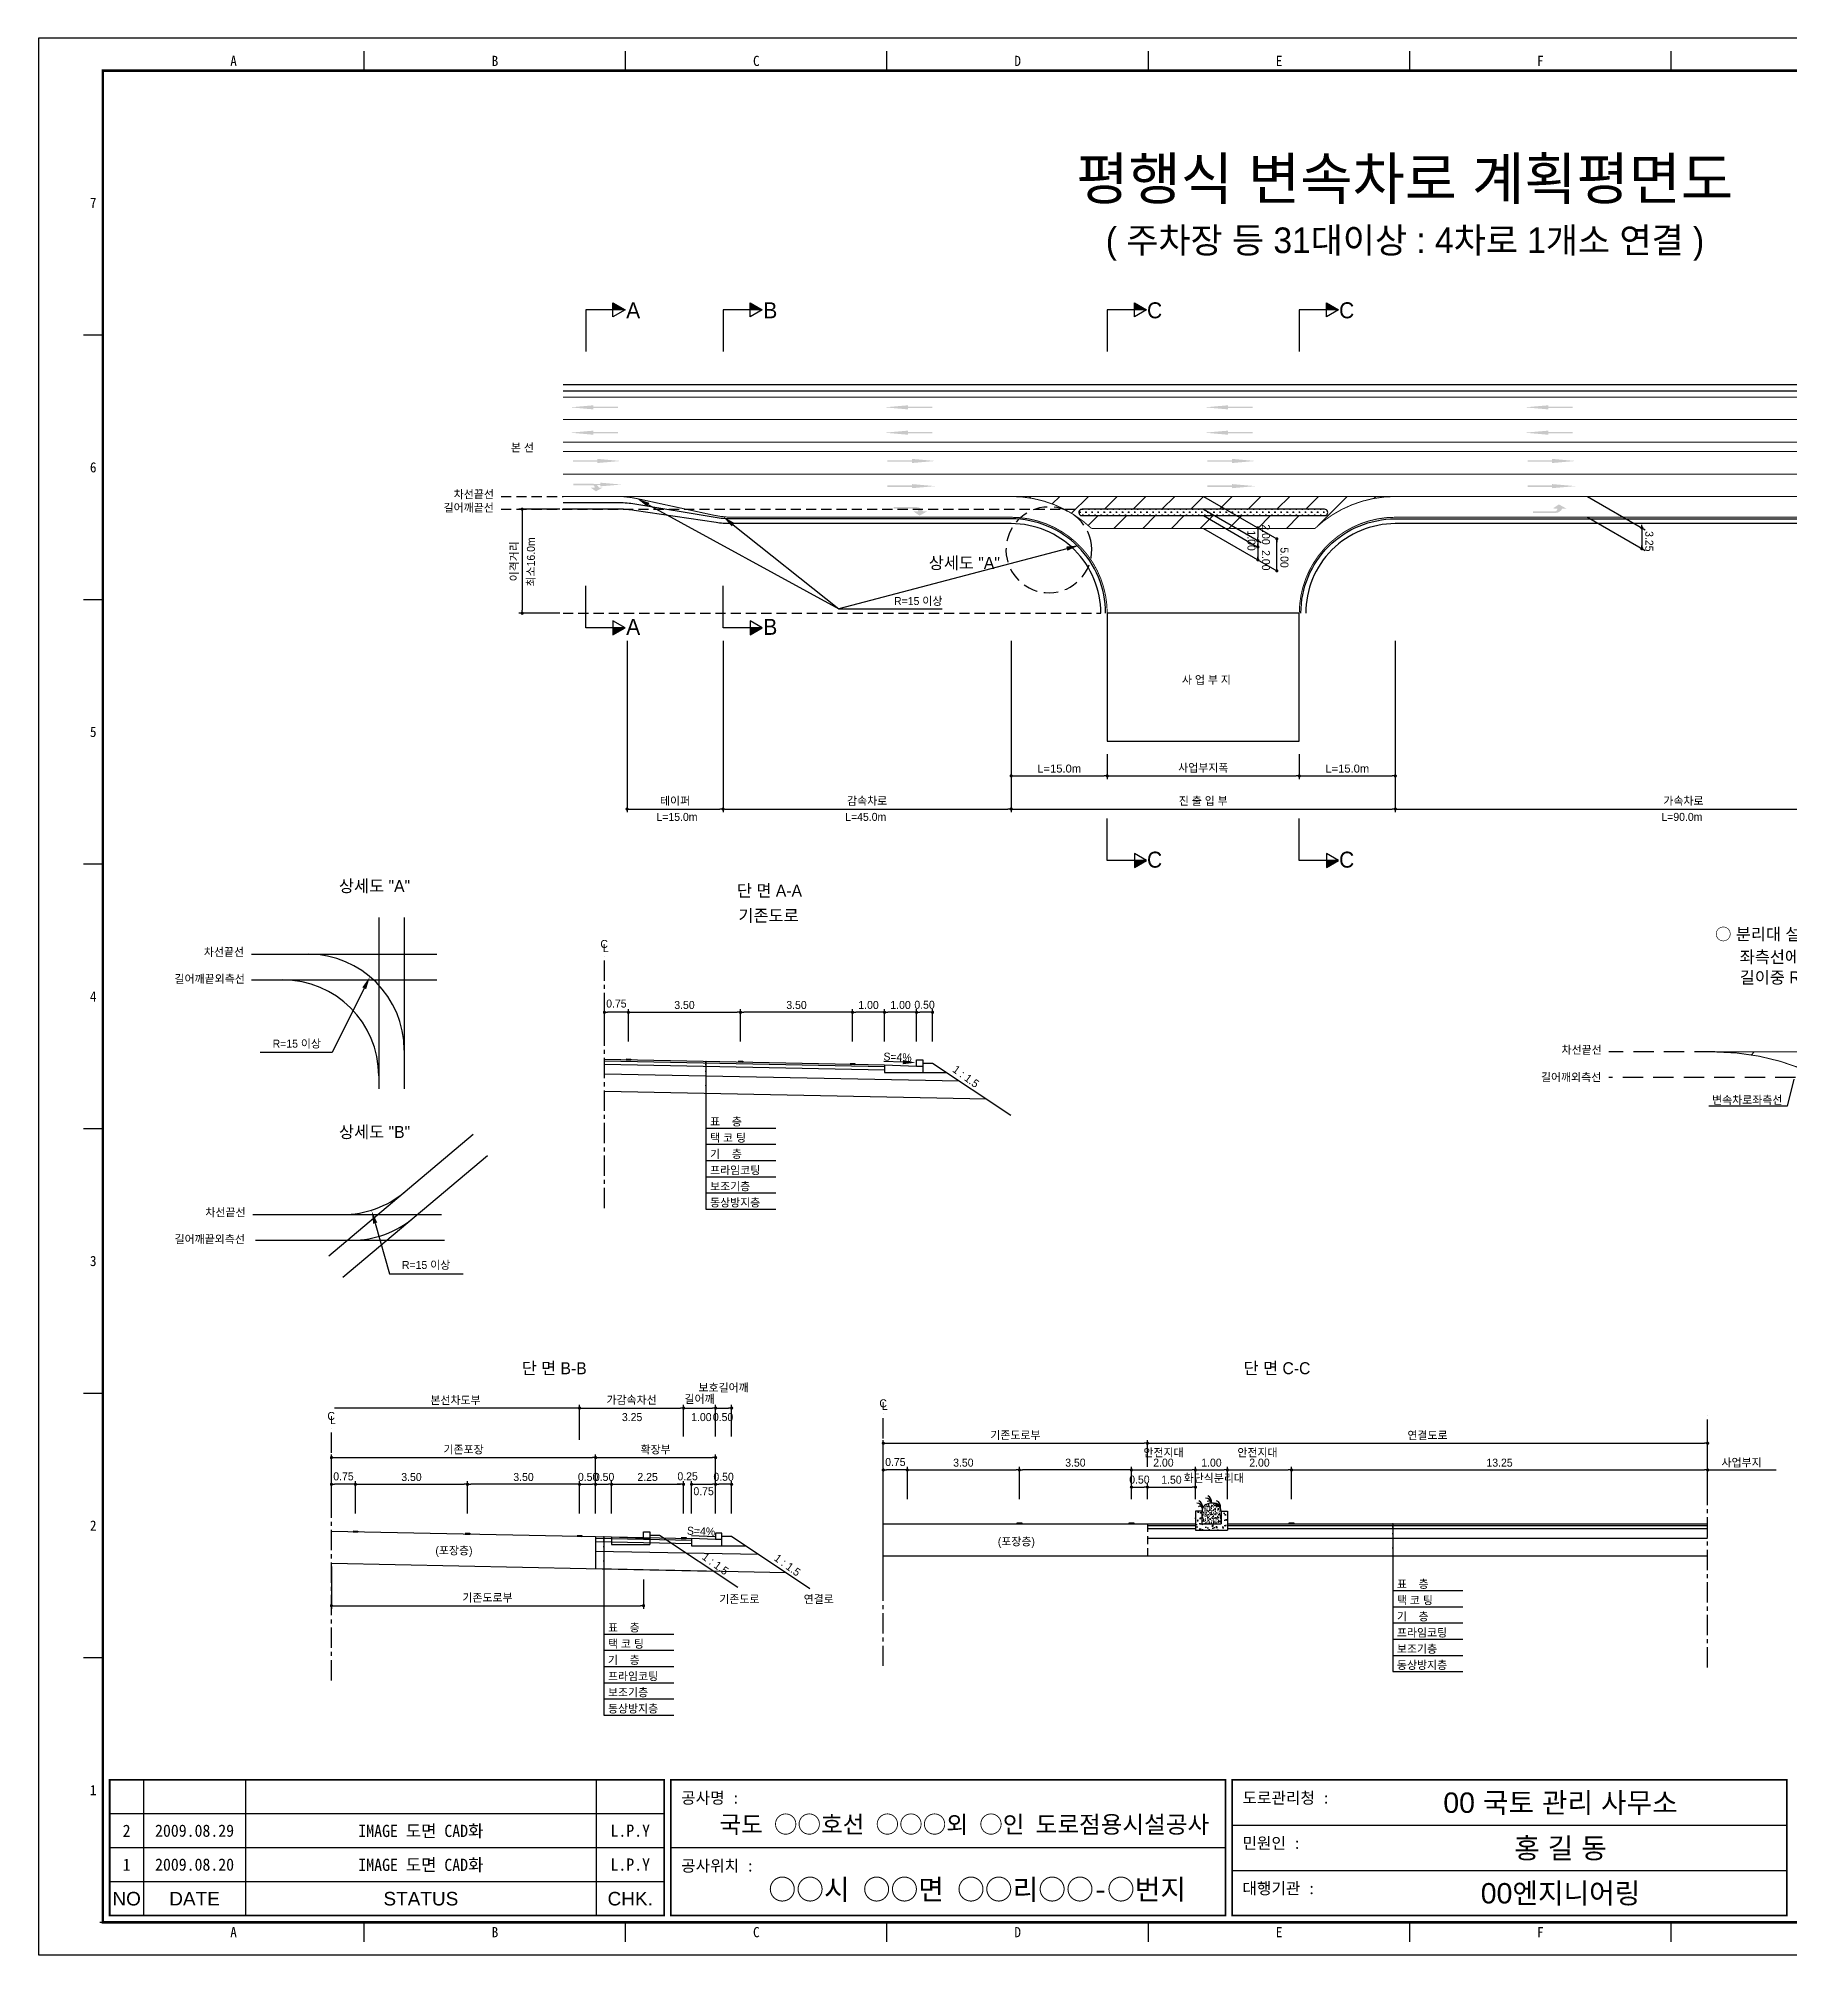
# Model space of a CAD drawing. Header units: millimetres. Extents: x 501 to 924, y 1 to 300.
# Drawn here: x 500.5 to 774.1, y 1 to 300.4 of the extents above; entities that cross this region are included whole.
import ezdxf
from ezdxf.enums import TextEntityAlignment as Align

# ---------------------------------------------------------------- set-up
doc = ezdxf.new("R2010")
doc.units = ezdxf.units.MM
doc.linetypes.add('CENTER', pattern=[50.8, 31.75, -6.35, 6.35, -6.35])
doc.linetypes.add('HIDDEN', pattern=[9.525, 6.35, -3.175])
for name, color, linetype in [('CC-GSTR-0004', 4, 'Continuous'), ('CM-LANE-0030', 30, 'Continuous'), ('CZ-DIMT-0002', 7, 'Continuous'), ('CZ-EXST-0002', 1, 'Continuous'), ('CZ-LIN1-0007', 7, 'Continuous'), ('CZ-LIN2-0003', 3, 'Continuous'), ('CZ-LINE-0001', 7, 'Continuous'), ('CZ-TEXT-BOX0', 7, 'Continuous'), ('TITLE', 7, 'Continuous')]:
    doc.layers.add(name, color=color, linetype=linetype)
doc.styles.add('견고딕', font='arial.ttf')
doc.styles.add('돋움', font='')
doc.styles.add('돋음체', font='')
doc.styles.get('돋움').set_extended_font_data('Dotum')
doc.styles.get('돋음체').set_extended_font_data('DotumChe')

# ---------------------------------------------------------------- blocks, each defined once
blk = doc.blocks.new('_Dot')
at = {"color": 0, "linetype": 'ByBlock', "lineweight": -2}
blk.add_line((-0.5, 0), (-1, 0), dxfattribs=at)
at = {"color": 0, "linetype": 'ByBlock', "const_width": 0.5}
blk.add_lwpolyline([(-0.25, 0, 1), (0.25, 0, 1)], format="xyb", close=True, dxfattribs=at)

msp = doc.modelspace()

# ---------------------------------------------------------------- hatches: boundary and pattern name
at = {"layer": 'CM-LANE-0030'}
h = msp.add_hatch(dxfattribs=at)
h.set_pattern_fill('ANSI31', color=256, style=0)
h.set_pattern_definition([(45, (12.5494, 456.8693), (-2.245064, 2.245064), [])])
h.paths.add_polyline_path([(699.94, 223.82, -0.191871), (712.49, 228.82), (652.49, 228.82, -0.191871), (665.04, 223.82)])
h.paths.add_polyline_path([(663.4, 225.82, 0.002096), (663.27, 225.91, -0.732581), (663.56, 226.82), (701.43, 226.82, -0.732581), (701.71, 225.91, 0.002096), (701.59, 225.82)], flags=16)
h = msp.add_hatch(dxfattribs=at)
h.set_pattern_fill('ANSI31', color=256, scale=2, style=0)
h.set_pattern_definition([(45, (-517.5057, 598.145), (-4.490128, 4.490128), [])])
h.paths.add_polyline_path([(857.28, 132.04, -0.191871), (882.38, 142.04), (762.38, 142.04, -0.191871), (787.48, 132.04)])
h.paths.add_polyline_path([(784.2, 136.04, 0.002096), (783.95, 136.22, -0.732581), (784.52, 138.04), (860.25, 138.04, -0.732581), (860.82, 136.22, 0.002096), (860.57, 136.04)], flags=16)
at = {"layer": 'CZ-EXST-0002'}
h = msp.add_hatch(dxfattribs=at)
h.set_pattern_fill('AR-CONC', color=256, scale=0.01, style=0)
h.set_pattern_definition([(50, (-426.844, 3551.1696), (1.8218467, -0.15939086), [0.1905, -2.0955]), (355, (-426.844, 3551.1696), (-0.3524283, 1.9105664), [0.1524, -1.6764]), (100.451, (-426.6922, 3551.1563), (1.469425, 1.7511669), [0.1619, -1.7809]), (46.1842, (-426.844, 3551.6776), (2.7107904, -0.4204233), [0.28575, -3.14325]), (96.6356, (-426.618, 3551.6426), (2.3740423, 2.4742556), [0.24285, -2.67135]), (351.184, (-426.844, 3551.6776), (2.374046, 2.4742512), [0.2286, -2.5146]), (21, (-426.59, 3551.5506), (1.5161488, -1.0226552), [0.1905, -2.0955]), (326, (-426.59, 3551.5506), (0.6180203, 1.8418797), [0.1524, -1.6764]), (71.4514, (-426.4636, 3551.4654), (2.1341649, 0.8192286), [0.1619, -1.7809]), (37.5, (-426.844, 3551.1696), (0.03088603, 0.84555039), [0, -1.65608, 0, -1.7018, 0, -1.68275]), (7.5, (-426.844, 3551.1696), (0.66819663, 1.00180575), [0, -0.97028, 0, -1.61798, 0, -0.64135]), (327.5, (-427.4104, 3551.1696), (1.35590595, -0.05728744), [0, -0.635, 0, -1.9812, 0, -2.6289]), (317.5, (-427.6644, 3551.1696), (1.4812918, 0.2542649), [0, -0.8255, 0, -1.31572, 0, -1.8669])])
h.paths.add_polyline_path([(686.27, 67.32), (686.27, 70.32), (685.27, 70.32), (685.27, 68.32), (682.27, 68.32), (682.27, 70.32), (681.27, 70.32), (681.27, 67.32)])
h = msp.add_hatch(dxfattribs=at)
h.set_pattern_fill('AR-SAND', color=256, scale=0.01, style=0)
h.set_pattern_definition([(37.5, (-426.844, 3551.1696), (-0.016000313, 0.489413237), [0, -0.38608, 0, -0.4318, 0, -0.41275]), (7.5, (-426.844, 3551.1696), (0.44952328, 0.7168251), [0, -0.20828, 0, -0.34798, 0, -0.13335]), (327.5, (-427.1564, 3551.1696), (0.79099237, 0.001437185), [0, -0.127, 0, -0.4572, 0, -0.5969]), (317.5, (-427.1564, 3551.1696), (0.76355645, 0.22292932), [0, -0.0635, 0, -0.29972, 0, -0.3429])])
edge = h.paths.add_edge_path()
edge.add_ellipse((683.77, 70.32), major_axis=(-1.5, 0), ratio=0.829212, start_angle=180, end_angle=360)
edge.add_line((682.27, 70.32), (682.27, 68.32))
edge.add_line((682.27, 68.32), (685.27, 68.32))
edge.add_line((685.27, 68.32), (685.27, 70.32))
at = {"layer": 'CZ-LIN1-0007'}
for points in [[(587.25, 243.06), (587.25, 242.85), (591.07, 242.85), (591.07, 242.63), (587.25, 242.63), (587.25, 242.42), (583.6, 242.74)], [(636.37, 243.06), (636.37, 242.85), (640.19, 242.85), (640.19, 242.63), (636.37, 242.63), (636.37, 242.42), (632.72, 242.74)], [(686.37, 243.06), (686.37, 242.85), (690.19, 242.85), (690.19, 242.63), (686.37, 242.63), (686.37, 242.42), (682.72, 242.74)], [(736.37, 243.06), (736.37, 242.85), (740.19, 242.85), (740.19, 242.63), (736.37, 242.63), (736.37, 242.42), (732.72, 242.74)], [(587.25, 239.1), (587.25, 238.89), (591.07, 238.89), (591.07, 238.67), (587.25, 238.67), (587.25, 238.46), (583.6, 238.78)], [(636.37, 239.1), (636.37, 238.89), (640.19, 238.89), (640.19, 238.67), (636.37, 238.67), (636.37, 238.46), (632.72, 238.78)], [(686.37, 239.1), (686.37, 238.89), (690.19, 238.89), (690.19, 238.67), (686.37, 238.67), (686.37, 238.46), (682.72, 238.78)], [(736.37, 239.1), (736.37, 238.89), (740.19, 238.89), (740.19, 238.67), (736.37, 238.67), (736.37, 238.46), (732.72, 238.78)], [(587.85, 234.69), (587.85, 234.47), (584.03, 234.47), (584.03, 234.26), (587.85, 234.26), (587.85, 234.04), (591.5, 234.36)], [(636.98, 234.69), (636.98, 234.47), (633.15, 234.47), (633.15, 234.26), (636.98, 234.26), (636.98, 234.04), (640.63, 234.36)], [(686.98, 234.69), (686.98, 234.47), (683.15, 234.47), (683.15, 234.26), (686.98, 234.26), (686.98, 234.04), (690.63, 234.36)], [(736.98, 234.69), (736.98, 234.47), (733.15, 234.47), (733.15, 234.26), (736.98, 234.26), (736.98, 234.04), (740.63, 234.36)], [(587.21, 230.8, -0.267976), (588.12, 230.19), (588.67, 230.2), (587.64, 229.62), (586.81, 230.19), (587.42, 230.19, 0.504994), (587.15, 230.56), (584.1, 230.58), (584.1, 230.82)], [(588.34, 230.97), (588.34, 230.78), (584.91, 230.78), (584.91, 230.59), (588.34, 230.59), (588.34, 230.4), (591.61, 230.68)], [(636.98, 230.75), (636.98, 230.54), (633.15, 230.54), (633.15, 230.32), (636.98, 230.32), (636.98, 230.11), (640.63, 230.43)], [(686.98, 230.75), (686.98, 230.54), (683.15, 230.54), (683.15, 230.32), (686.98, 230.32), (686.98, 230.11), (690.63, 230.43)], [(736.98, 230.75), (736.98, 230.54), (733.15, 230.54), (733.15, 230.32), (736.98, 230.32), (736.98, 230.11), (740.63, 230.43)], [(737.54, 226.24, 0.267976), (738.57, 226.93), (739.2, 226.93), (738.03, 227.58), (737.08, 226.94), (737.78, 226.93, -0.504994), (737.47, 226.51), (734, 226.49), (734, 226.22)], [(637.7, 227.16, -0.267976), (638.73, 226.48), (639.35, 226.48), (638.18, 225.82), (637.24, 226.47), (637.93, 226.47, 0.504994), (637.62, 226.89), (634.16, 226.91), (634.16, 227.18)], [(593.08, 140.8), (593.08, 140.93), (592.33, 140.94), (592.33, 140.82)], [(610.58, 140.45), (610.58, 140.58), (609.83, 140.59), (609.83, 140.47)], [(628.08, 140.1), (628.08, 140.23), (627.33, 140.24), (627.33, 140.12)], [(550.45, 67.06), (550.45, 67.19), (549.7, 67.2), (549.7, 67.08)], [(567.95, 66.71), (567.95, 66.84), (567.2, 66.85), (567.2, 66.73)], [(585.45, 66.36), (585.45, 66.49), (584.7, 66.5), (584.7, 66.38)], [(601.7, 66.04), (601.7, 66.16), (600.95, 66.18), (600.95, 66.05)], [(654.15, 68.32), (654.15, 68.45), (653.4, 68.45), (653.4, 68.32)], [(671.65, 68.32), (671.65, 68.45), (670.9, 68.45), (670.9, 68.32)], [(696.65, 68.32), (696.65, 68.45), (695.9, 68.45), (695.9, 68.32)]]:
    msp.add_hatch(color=256, dxfattribs=at).paths.add_polyline_path(points)
at = {"layer": 'CZ-LIN2-0003'}
h = msp.add_hatch(dxfattribs=at)
h.set_pattern_fill('CROSS', color=256, scale=0.075, style=0)
h.set_pattern_definition([(0, (12.5494, 456.8693), (0.47625, 0.47625), [0.238125, -0.714375]), (90, (12.66846, 456.7502), (-0.47625, 0.47625), [0.238125, -0.714375])])
h.paths.add_polyline_path([(663.56, 226.82, 0.732581), (663.27, 225.91, -0.002096), (663.4, 225.82), (701.59, 225.82, -0.002096), (701.71, 225.91, 0.732581), (701.43, 226.82)])
at = {"layer": 'CZ-LINE-0001'}
for points in [[(590.29, 259.08), (590.29, 257.98), (592.2, 257.98)], [(611.72, 259.08), (611.72, 257.98), (613.62, 257.98)], [(671.73, 259.08), (671.73, 257.98), (673.64, 257.98)], [(701.73, 259.08), (701.73, 257.98), (703.64, 257.98)], [(592.2, 208.32), (590.29, 208.32), (590.29, 207.22)], [(613.62, 208.32), (611.72, 208.32), (611.72, 207.22)], [(673.64, 171.95), (671.73, 171.95), (671.73, 170.85)], [(703.64, 171.95), (701.73, 171.95), (701.73, 170.85)]]:
    msp.add_hatch(color=256, dxfattribs=at).paths.add_polyline_path(points)

# ---------------------------------------------------------------- linework, layer by layer
at = {"color": 0, "linetype": 'ByBlock', "lineweight": -2}
for p, q in [((691.02, 223.66), (691.02, 223.41)), ((691.02, 222.16), (691.02, 222.41)), ((691.02, 221.66), (691.02, 221.41)), ((693.98, 221.95), (693.98, 221.7)), ((750.99, 224.16), (750.99, 224.41)), ((750.99, 223.66), (750.99, 223.41)), ((691.02, 221.16), (691.02, 221.41)), ((691.02, 219.16), (691.02, 219.41)), ((750.99, 220.91), (750.99, 221.16)), ((693.98, 217.45), (693.98, 217.7)), ((584.82, 86.41), (584.57, 86.41))]:
    msp.add_line(p, q, dxfattribs=at)
at = {"color": 0, "linetype": 'ByBlock', "const_width": 0.25}
for points in [[(691.02, 223.79, 1), (691.02, 224.04, 1)], [(691.02, 221.79, 1), (691.02, 222.04, 1)], [(691.02, 222.04, 1), (691.02, 221.79, 1)], [(693.98, 222.08, 1), (693.98, 222.33, 1)], [(750.99, 223.79, 1), (750.99, 224.04, 1)], [(750.99, 224.04, 1), (750.99, 223.79, 1)], [(691.02, 221.04, 1), (691.02, 220.79, 1)], [(691.02, 219.04, 1), (691.02, 218.79, 1)], [(750.99, 220.79, 1), (750.99, 220.54, 1)], [(693.98, 217.33, 1), (693.98, 217.08, 1)], [(584.95, 86.41, 1), (585.2, 86.41, 1)]]:
    msp.add_lwpolyline(points, format="xyb", close=True, dxfattribs=at)
at = {"layer": 'CC-GSTR-0004'}
for p, q in [((582.49, 246.32), (842.49, 246.32)), ((582.49, 245.32), (842.49, 245.32)), ((637.71, 139.81), (637.71, 140.81)), ((637.71, 140.81), (638.71, 140.81)), ((638.71, 140.81), (638.71, 138.81)), ((632.71, 140.01), (632.71, 138.81)), ((632.71, 140.01), (637.71, 139.81)), ((632.71, 138.81), (638.71, 138.81)), ((637.71, 139.81), (638.71, 139.81))]:
    msp.add_line(p, q, dxfattribs=at)
for points in [[(667.24, 210.57, 0.414214), (652.49, 225.32), (608.74, 225.32), (608.74, 225.32, -0.041311), (606.27, 225.52), (606.27, 225.52), (593.72, 227.61, 0.041311), (591.25, 227.82), (582.49, 227.82)], [(697.74, 210.57, -0.414214), (712.49, 225.32), (801.87, 225.32), (801.87, 225.32, 0.020788), (803.12, 225.37), (803.12, 225.37), (831.87, 227.76), (831.87, 227.76, -0.020788), (833.12, 227.82), (842.49, 227.82)], [(666.49, 210.57, 0.414214), (652.49, 224.57), (608.61, 224.57, -0.03724), (606.39, 224.73), (593.6, 226.65, 0.03724), (591.38, 226.82), (582.49, 226.82)], [(842.49, 226.82), (833.06, 226.82, 0.018717), (831.93, 226.77), (803.05, 224.61, -0.018717), (801.93, 224.57), (712.49, 224.57, 0.414214), (698.49, 210.57)]]:
    msp.add_lwpolyline(points, format="xyb", dxfattribs=at)
msp.add_lwpolyline([(607.32, 65.87), (606.32, 65.87), (602.57, 66.02), (602.57, 64.87), (607.32, 64.87), (607.32, 66.87), (606.32, 66.87), (606.32, 65.87)], dxfattribs=at)
at = {"layer": 'CM-LANE-0030', "const_width": 0.15}
for points in [[(582.49, 237.32), (842.49, 237.32)], [(582.49, 235.82), (842.49, 235.82)]]:
    msp.add_lwpolyline(points, dxfattribs=at)
for points in [[(652.49, 228.82), (712.49, 228.82, 0.191871), (699.94, 223.82), (665.04, 223.82, 0.191871)], [(762.38, 142.04), (882.38, 142.04, 0.191871), (857.28, 132.04), (787.48, 132.04, 0.191871)]]:
    msp.add_lwpolyline(points, format="xyb", close=True, dxfattribs=at)
at = {"layer": 'CZ-EXST-0002'}
for p, q in [((553.71, 163.05), (553.71, 136.27)), ((557.69, 163.05), (557.69, 136.27)), ((533.81, 157.32), (562.76, 157.32)), ((533.81, 153.3), (562.76, 153.3)), ((545.91, 110.21), (568.46, 129.2)), ((548.12, 106.84), (570.72, 125.87)), ((534.04, 116.63), (563.52, 116.63)), ((534.45, 112.63), (564, 112.63)), ((546.32, 67.15), (590.07, 66.27)), ((590.07, 66.27), (590.07, 65.07)), ((590.07, 66.27), (595.07, 66.07)), ((595.07, 66.07), (595.07, 67.07)), ((595.07, 67.07), (596.07, 67.07)), ((595.07, 66.07), (596.07, 66.07)), ((596.07, 67.07), (596.07, 65.07)), ((596.07, 66.57), (597.57, 66.57)), ((597.57, 66.57), (609.78, 58.44)), ((632.52, 68.32), (673.77, 68.32)), ((590.07, 65.07), (596.07, 65.07)), ((632.52, 63.32), (673.77, 63.32)), ((546.32, 62.15), (606, 60.95))]:
    msp.add_line(p, q, dxfattribs=at)
at = {"layer": 'CZ-LIN1-0007'}
for p, q in [((592.33, 140.94), (593.08, 140.93)), ((592.33, 140.82), (593.08, 140.8)), ((593.08, 140.93), (593.08, 140.8)), ((609.83, 140.59), (610.58, 140.58)), ((609.83, 140.47), (610.58, 140.45)), ((610.58, 140.58), (610.58, 140.45)), ((627.33, 140.24), (628.08, 140.23)), ((627.33, 140.12), (628.08, 140.1)), ((628.08, 140.23), (628.08, 140.1)), ((549.7, 67.2), (550.45, 67.19)), ((549.7, 67.08), (550.45, 67.06)), ((550.45, 67.19), (550.45, 67.06)), ((567.2, 66.85), (567.95, 66.84)), ((567.2, 66.73), (567.95, 66.71)), ((567.95, 66.84), (567.95, 66.71)), ((584.7, 66.5), (585.45, 66.49)), ((584.7, 66.38), (585.45, 66.36)), ((585.45, 66.49), (585.45, 66.36)), ((600.95, 66.18), (601.7, 66.16)), ((600.95, 66.05), (601.7, 66.04)), ((601.7, 66.16), (601.7, 66.04)), ((653.4, 68.32), (653.4, 68.45)), ((653.4, 68.45), (654.15, 68.45)), ((654.15, 68.32), (653.4, 68.32)), ((654.15, 68.45), (654.15, 68.32)), ((670.9, 68.32), (670.9, 68.45)), ((670.9, 68.45), (671.65, 68.45)), ((671.65, 68.32), (670.9, 68.32)), ((671.65, 68.45), (671.65, 68.32)), ((695.9, 68.45), (696.65, 68.45)), ((695.9, 68.32), (695.9, 68.45)), ((696.65, 68.32), (695.9, 68.32)), ((696.65, 68.45), (696.65, 68.32))]:
    msp.add_line(p, q, dxfattribs=at)
at = {"layer": 'CZ-LIN1-0007', "const_width": 0.15}
for points in [[(582.49, 244.32), (842.49, 244.32)], [(621.69, 228.82), (652.49, 228.82)], [(712.49, 228.82), (772.49, 228.82)]]:
    msp.add_lwpolyline(points, dxfattribs=at)
at = {"layer": 'CZ-LIN1-0007', "linetype": 'HIDDEN', "const_width": 0.15}
for points in [[(582.49, 240.82), (842.49, 240.82)], [(582.49, 232.32), (842.49, 232.32)], [(590.89, 228.82), (621.69, 228.82)], [(772.49, 228.82), (832.49, 228.82)]]:
    msp.add_lwpolyline(points, dxfattribs=at)
at = {"layer": 'CZ-LIN1-0007', "const_width": 0.15}
for points in [[(667.49, 210.57, 0.414214), (652.49, 225.57), (609.1, 225.57, -0.053393), (605.92, 225.91), (605.92, 225.91), (594.06, 228.48), (594.06, 228.48, 0.053393), (590.89, 228.82), (590.89, 228.82), (582.49, 228.82)], [(842.49, 228.82), (833.3, 228.82, 0.026985), (831.69, 228.73), (831.69, 228.73), (803.3, 225.65, -0.026985), (801.68, 225.57), (712.49, 225.57, 0.414214), (697.49, 210.57)]]:
    msp.add_lwpolyline(points, format="xyb", dxfattribs=at)
at = {"layer": 'CZ-LIN2-0003'}
for p, q in [((588.96, 140.89), (632.71, 140.01)), ((588.96, 140.64), (632.71, 139.76)), ((588.96, 140.14), (632.71, 139.26)), ((588.96, 138.64), (644.38, 137.53)), ((638.71, 140.31), (640.21, 140.31)), ((638.71, 138.81), (642.46, 138.81)), ((640.21, 140.31), (652.41, 132.18)), ((588.96, 135.89), (648.63, 134.69)), ((681.27, 70.32), (681.27, 67.32)), ((682.27, 70.32), (681.27, 70.32)), ((682.27, 70.32), (682.27, 68.32)), ((685.27, 70.32), (685.27, 68.32)), ((685.27, 70.32), (686.27, 70.32)), ((686.27, 70.32), (686.27, 67.32)), ((587.57, 66.32), (587.57, 61.32)), ((587.57, 66.32), (602.57, 66.02)), ((587.57, 66.07), (602.57, 65.77)), ((607.32, 66.37), (608.82, 66.37)), ((608.82, 66.37), (621.03, 58.24)), ((673.77, 68.32), (681.27, 68.32)), ((673.77, 68.07), (681.27, 68.07)), ((673.77, 67.57), (681.27, 67.57)), ((673.77, 66.07), (761.27, 66.07)), ((681.27, 67.32), (686.27, 67.32)), ((682.27, 68.32), (685.27, 68.32)), ((686.27, 68.32), (761.27, 68.32)), ((686.27, 68.07), (761.27, 68.07)), ((686.27, 67.57), (761.27, 67.57)), ((587.57, 65.57), (602.57, 65.27)), ((587.57, 64.07), (613.04, 63.56)), ((607.32, 64.87), (611.07, 64.87)), ((673.77, 63.32), (761.27, 63.32)), ((587.57, 61.32), (617.29, 60.73))]:
    msp.add_line(p, q, dxfattribs=at)
msp.add_lwpolyline([(701.59, 225.82, -0.002096), (701.71, 225.91, 0.732581), (701.43, 226.82), (663.56, 226.82, 0.732581), (663.27, 225.91, -0.002096), (663.4, 225.82)], format="xyb", close=True, dxfattribs=at)
msp.add_lwpolyline([(697.49, 210.57), (667.49, 210.57), (667.49, 190.57), (697.49, 190.57)], close=True, dxfattribs=at)
for centre, radius, start, end in [((542.69, 142.32), 15, 0, 90), ((538.71, 138.3), 15, 0, 90), ((548.07, 131.63), 15, 270, 310.097), ((549.53, 127.63), 15, 270, 310.097), ((681.4, 71.01), 1, 347.1802, 67.3267), ((682.9, 71.45), 0.88, 7.8639, 92.7752), ((683.36, 71.42), 0.44, 19.771, 124.0366), ((682.8, 71.79), 1, 347.1802, 67.3267), ((684.19, 71.01), 1, 347.1802, 67.3267), ((681.51, 70.66), 0.88, 7.8639, 92.7752), ((681.97, 70.63), 0.44, 19.771, 124.0366), ((684.3, 70.66), 0.88, 7.8639, 92.7752), ((684.75, 70.63), 0.44, 19.771, 124.0366)]:
    msp.add_arc(centre, radius, start, end, dxfattribs=at)
msp.add_ellipse((683.77, 70.32), major_axis=(-1.5, 0), ratio=0.829212, start_param=3.141593, end_param=6.283185, dxfattribs=at)
at = {"layer": 'CZ-LINE-0001'}
for p, q in [((592.2, 257.98), (586.05, 257.98)), ((586.05, 257.98), (586.05, 251.44)), ((590.29, 256.89), (590.29, 259.08)), ((590.29, 259.08), (592.2, 257.98)), ((592.2, 257.98), (590.29, 256.89)), ((613.62, 257.98), (607.48, 257.98)), ((607.48, 257.98), (607.48, 251.44)), ((611.72, 256.89), (611.72, 259.08)), ((611.72, 259.08), (613.62, 257.98)), ((613.62, 257.98), (611.72, 256.89)), ((673.64, 257.98), (667.49, 257.98)), ((667.49, 257.98), (667.49, 251.44)), ((671.73, 256.89), (671.73, 259.08)), ((671.73, 259.08), (673.64, 257.98)), ((673.64, 257.98), (671.73, 256.89)), ((703.64, 257.98), (697.49, 257.98)), ((697.49, 257.98), (697.49, 251.44)), ((701.73, 256.89), (701.73, 259.08)), ((701.73, 259.08), (703.64, 257.98)), ((703.64, 257.98), (701.73, 256.89)), ((682.52, 228.82), (693.98, 222.2)), ((742.49, 228.82), (751.49, 223.62)), ((581.99, 226.82), (575.61, 226.82)), ((576.11, 226.32), (576.11, 211.07)), ((682.52, 226.82), (691.52, 221.62)), ((682.52, 225.82), (691.02, 220.91)), ((742.49, 225.57), (751.49, 220.37)), ((682.52, 223.82), (693.98, 217.2)), ((691.02, 223.41), (691.02, 222.41)), ((693.98, 217.2), (693.98, 222.2)), ((750.99, 223.41), (750.99, 220.41)), ((691.02, 221.41), (691.02, 218.91)), ((586.05, 208.32), (586.05, 214.86)), ((607.48, 208.32), (607.48, 214.86)), ((581.99, 210.57), (575.61, 210.57)), ((625.55, 211.28), (641.72, 211.28)), ((592.2, 208.32), (586.05, 208.32)), ((592.2, 208.32), (590.29, 209.41)), ((590.29, 209.41), (590.29, 207.22)), ((590.29, 207.22), (592.2, 208.32)), ((613.62, 208.32), (607.48, 208.32)), ((613.62, 208.32), (611.72, 209.41)), ((611.72, 209.41), (611.72, 207.22)), ((611.72, 207.22), (613.62, 208.32)), ((592.49, 206.27), (592.49, 179.49)), ((607.49, 206.27), (607.49, 179.49)), ((607.49, 206.27), (607.49, 179.49)), ((652.49, 206.27), (652.49, 179.49)), ((712.49, 206.27), (712.49, 179.49)), ((652.49, 188.54), (652.49, 179.49)), ((652.49, 188.54), (652.49, 184.66)), ((667.49, 188.54), (667.49, 184.66)), ((667.49, 188.54), (667.49, 184.66)), ((697.49, 188.54), (697.49, 184.66)), ((697.49, 188.54), (697.49, 184.66)), ((712.49, 188.54), (712.49, 184.66)), ((712.49, 188.54), (712.49, 179.49)), ((652.99, 185.16), (666.99, 185.16)), ((667.99, 185.16), (696.99, 185.16)), ((697.99, 185.16), (711.99, 185.16)), ((592.99, 179.99), (606.99, 179.99)), ((607.99, 179.99), (651.99, 179.99)), ((652.99, 179.99), (711.99, 179.99)), ((712.99, 179.99), (801.99, 179.99)), ((667.49, 171.95), (667.49, 178.49)), ((697.49, 171.95), (697.49, 178.49)), ((673.64, 171.95), (667.49, 171.95)), ((673.64, 171.95), (671.73, 173.05)), ((671.73, 173.05), (671.73, 170.85)), ((671.73, 170.85), (673.64, 171.95)), ((703.64, 171.95), (697.49, 171.95)), ((703.64, 171.95), (701.73, 173.05)), ((701.73, 173.05), (701.73, 170.85)), ((701.73, 170.85), (703.64, 171.95)), ((588.96, 143.68), (588.96, 148.73)), ((592.21, 148.23), (589.46, 148.23)), ((592.71, 143.68), (592.71, 148.73)), ((592.71, 143.68), (592.71, 148.73)), ((593.21, 148.23), (609.71, 148.23)), ((610.21, 143.68), (610.21, 148.73)), ((610.21, 143.68), (610.21, 148.73)), ((627.21, 148.23), (610.71, 148.23)), ((627.71, 143.68), (627.71, 148.73)), ((627.71, 143.68), (627.71, 148.73)), ((632.21, 148.23), (628.21, 148.23)), ((632.71, 143.68), (632.71, 148.73)), ((632.71, 143.68), (632.71, 148.73)), ((637.21, 148.23), (633.21, 148.23)), ((637.71, 143.68), (637.71, 148.73)), ((637.71, 146.12), (637.71, 148.73)), ((639.71, 148.23), (638.21, 148.23)), ((640.21, 143.68), (640.21, 148.73)), ((604.81, 140.57), (604.81, 117.49)), ((604.81, 130.14), (615.74, 130.14)), ((604.81, 127.61), (615.74, 127.61)), ((604.81, 125.08), (615.74, 125.08)), ((604.81, 122.55), (615.74, 122.55)), ((604.81, 120.02), (615.74, 120.02)), ((604.81, 117.49), (615.74, 117.49)), ((585.07, 81.44), (585.07, 86.91)), ((585.07, 81.94), (585.07, 86.91)), ((601.32, 81.94), (601.32, 86.91)), ((601.32, 81.94), (601.32, 86.91)), ((606.32, 81.94), (606.32, 86.91)), ((606.32, 81.94), (606.32, 86.91)), ((608.82, 81.94), (608.82, 86.91)), ((584.57, 86.41), (546.82, 86.41)), ((585.57, 86.41), (600.82, 86.41)), ((601.82, 86.41), (605.82, 86.41)), ((606.82, 86.41), (608.32, 86.41)), ((632.52, 77.23), (632.52, 81.41)), ((633.02, 80.91), (673.27, 80.91)), ((673.77, 77.23), (673.77, 81.41)), ((673.77, 77.23), (673.77, 81.41)), ((674.27, 80.91), (760.77, 80.91)), ((761.27, 77.23), (761.27, 81.41)), ((546.32, 74.99), (546.32, 79.17)), ((546.82, 78.67), (587.07, 78.67)), ((587.57, 74.99), (587.57, 79.17)), ((587.57, 74.99), (587.57, 79.17)), ((588.07, 78.67), (605.82, 78.67)), ((606.32, 74.99), (606.32, 79.17)), ((546.32, 69.94), (546.32, 74.99)), ((550.07, 69.94), (550.07, 74.99)), ((550.07, 69.94), (550.07, 74.99)), ((567.57, 69.94), (567.57, 74.99)), ((567.57, 69.94), (567.57, 74.99)), ((585.07, 69.94), (585.07, 74.99)), ((585.07, 69.94), (585.07, 74.99)), ((587.57, 69.94), (587.57, 74.99)), ((587.57, 69.94), (587.57, 74.99)), ((590.07, 69.94), (590.07, 74.99)), ((590.07, 69.94), (590.07, 74.99)), ((601.32, 69.94), (601.32, 74.99)), ((601.32, 69.94), (601.32, 74.99)), ((602.57, 69.94), (602.57, 74.99)), ((602.57, 69.94), (602.57, 74.99)), ((606.32, 72.38), (606.32, 74.99)), ((606.32, 69.94), (606.32, 74.99)), ((608.82, 69.94), (608.82, 74.99)), ((632.52, 57.15), (632.52, 77.55)), ((632.52, 72.18), (632.52, 77.23)), ((635.77, 76.73), (633.02, 76.73)), ((636.27, 72.18), (636.27, 77.23)), ((636.27, 72.18), (636.27, 77.23)), ((636.77, 76.73), (653.27, 76.73)), ((653.77, 72.18), (653.77, 77.23)), ((653.77, 72.18), (653.77, 77.23)), ((670.77, 76.73), (654.27, 76.73)), ((671.27, 72.18), (671.27, 77.23)), ((671.27, 72.18), (671.27, 77.23)), ((671.77, 76.73), (680.77, 76.73)), ((681.27, 72.18), (681.27, 77.23)), ((681.27, 72.18), (681.27, 77.23)), ((681.77, 76.73), (685.77, 76.73)), ((686.27, 72.18), (686.27, 77.23)), ((686.27, 72.18), (686.27, 77.23)), ((686.77, 76.73), (695.77, 76.73)), ((696.27, 72.18), (696.27, 77.23)), ((696.27, 72.18), (696.27, 77.23)), ((696.77, 76.73), (760.77, 76.73)), ((761.27, 72.18), (761.27, 77.23)), ((761.27, 76.73), (771.99, 76.73)), ((549.57, 74.49), (546.82, 74.49)), ((550.57, 74.49), (567.07, 74.49)), ((584.57, 74.49), (568.07, 74.49)), ((585.57, 74.49), (587.07, 74.49)), ((588.07, 74.49), (589.57, 74.49)), ((590.57, 74.49), (600.82, 74.49)), ((600.82, 74.49), (600.32, 74.49)), ((603.07, 74.49), (605.82, 74.49)), ((603.07, 74.49), (603.57, 74.49)), ((608.32, 74.49), (606.82, 74.49)), ((671.27, 72.18), (671.27, 74.55)), ((671.77, 74.05), (673.27, 74.05)), ((673.77, 72.18), (673.77, 74.55)), ((673.77, 72.18), (673.77, 74.55)), ((674.27, 74.05), (680.77, 74.05)), ((681.27, 72.18), (681.27, 74.55)), ((588.85, 66.3), (588.85, 38.43)), ((712.09, 68.32), (712.09, 45.24)), ((546.32, 61.65), (546.32, 55.03)), ((595.07, 59.64), (595.07, 55.03)), ((712.09, 57.9), (723.03, 57.9)), ((546.82, 55.53), (594.57, 55.53)), ((712.09, 55.37), (723.03, 55.37)), ((588.85, 51.09), (599.79, 51.09)), ((712.09, 52.84), (723.03, 52.84)), ((588.85, 48.56), (599.79, 48.56)), ((712.09, 50.3), (723.03, 50.3)), ((588.85, 46.03), (599.79, 46.03)), ((712.09, 47.77), (723.03, 47.77)), ((712.09, 45.24), (723.03, 45.24)), ((588.85, 43.5), (599.79, 43.5)), ((588.85, 40.97), (599.79, 40.97)), ((588.85, 38.43), (599.79, 38.43))]:
    msp.add_line(p, q, dxfattribs=at)
at = {"layer": 'CZ-LINE-0001', "linetype": 'HIDDEN', "ltscale": 0.25}
for p, q in [((572.83, 228.82), (582.49, 228.82)), ((572.83, 226.82), (663.56, 226.82)), ((582.49, 210.57), (666.49, 210.57))]:
    msp.add_line(p, q, dxfattribs=at)
at = {"layer": 'CZ-LINE-0001', "linetype": 'HIDDEN', "ltscale": 0.35}
msp.add_line((665.03, 221.26), (665.03, 221.26), dxfattribs=at)
at = {"layer": 'CZ-LINE-0001', "linetype": 'CENTER', "ltscale": 0.1}
for p, q in [((588.96, 117.61), (588.96, 156.99)), ((632.52, 46.11), (632.52, 85.49)), ((761.27, 45.86), (761.27, 85.24)), ((546.32, 43.87), (546.32, 83.25))]:
    msp.add_line(p, q, dxfattribs=at)
at = {"layer": 'CZ-LINE-0001', "linetype": 'HIDDEN', "ltscale": 0.5}
for p, q in [((762.38, 142.04), (745.86, 142.04)), ((784.52, 138.04), (745.86, 138.04))]:
    msp.add_line(p, q, dxfattribs=at)
at = {"layer": 'CZ-LINE-0001', "linetype": 'HIDDEN', "ltscale": 0.2}
msp.add_line((673.77, 68.32), (673.77, 63.32), dxfattribs=at)
at = {"layer": 'CZ-LINE-0001'}
for points in [[(595.82, 227.52), (625.55, 211.28)], [(609.07, 224.41), (625.55, 211.28)], [(661.17, 220.66), (625.55, 211.28)], [(551.44, 151.99), (546.44, 141.97), (535.2, 141.97)], [(635.58, 140.45), (632.58, 140.57)], [(774.72, 137.78), (773.67, 133.59), (761.44, 133.59)], [(553.16, 115.29), (555.39, 107.4), (566.89, 107.4)], [(606.21, 66.28), (602.57, 66.43)]]:
    msp.add_lwpolyline(points, dxfattribs=at)
at = {"layer": 'CZ-LINE-0001', "linetype": 'HIDDEN', "ltscale": 0.35}
msp.add_arc((658.38, 220.48), 6.7, 6.7667, 6.749, dxfattribs=at)
at = {"layer": 'CZ-LINE-0001', "linetype": 'ByBlock'}
for centre, start, end in [((604.81, 140.51), 0, 180), ((604.81, 140.51), 0, 180), ((604.81, 140.51), 180, 0), ((604.81, 140.51), 180, 0), ((604.81, 140.31), 0, 180), ((604.81, 140.31), 0, 180), ((604.81, 140.31), 180, 0), ((604.81, 140.31), 180, 0), ((604.81, 140.07), 0, 180), ((604.81, 140.07), 0, 180), ((604.81, 140.07), 180, 0), ((604.81, 140.07), 180, 0), ((604.8, 139.82), 0, 180), ((604.8, 139.82), 0, 180), ((604.8, 139.82), 180, 0), ((604.8, 139.82), 180, 0), ((604.8, 139.02), 0, 180), ((604.8, 139.02), 0, 180), ((604.8, 139.02), 180, 0), ((604.8, 139.02), 180, 0), ((604.8, 136.79), 0, 180), ((604.8, 136.79), 0, 180), ((604.8, 136.79), 180, 0), ((604.8, 136.79), 180, 0), ((712.09, 67.57), 0, 180), ((712.09, 67.57), 0, 180), ((712.09, 67.57), 180, 0), ((712.09, 67.57), 180, 0), ((712.09, 66.78), 0, 180), ((712.09, 66.78), 0, 180), ((712.09, 66.78), 180, 0), ((712.09, 66.78), 180, 0), ((712.09, 68.26), 0, 180), ((712.09, 68.26), 0, 180), ((712.09, 68.26), 180, 0), ((712.09, 68.26), 180, 0), ((712.09, 68.06), 0, 180), ((712.09, 68.06), 0, 180), ((712.09, 68.06), 180, 0), ((712.09, 68.06), 180, 0), ((712.09, 67.82), 0, 180), ((712.09, 67.82), 0, 180), ((712.09, 67.82), 180, 0), ((712.09, 67.82), 180, 0), ((712.09, 64.54), 0, 180), ((712.09, 64.54), 0, 180), ((712.09, 64.54), 180, 0), ((712.09, 64.54), 180, 0)]:
    msp.add_arc(centre, 0.0625, start, end, dxfattribs=at)
at = {"layer": 'CZ-LINE-0001'}
for centre, start, end in [((588.85, 66.24), 0, 180), ((588.85, 66.24), 0, 180), ((588.85, 66.24), 180, 0), ((588.85, 66.24), 180, 0), ((588.85, 66.03), 0, 180), ((588.85, 66.03), 0, 180), ((588.85, 66.03), 180, 0), ((588.85, 66.03), 180, 0), ((588.85, 65.8), 0, 180), ((588.85, 65.8), 0, 180), ((588.85, 65.8), 180, 0), ((588.85, 65.8), 180, 0), ((588.85, 65.55), 0, 180), ((588.85, 65.55), 0, 180), ((588.85, 65.55), 180, 0), ((588.85, 65.55), 180, 0), ((588.85, 64.75), 0, 180), ((588.85, 64.75), 0, 180), ((588.85, 64.75), 180, 0), ((588.85, 64.75), 180, 0), ((588.85, 62.52), 0, 180), ((588.85, 62.52), 0, 180), ((588.85, 62.52), 180, 0), ((588.85, 62.52), 180, 0)]:
    msp.add_arc(centre, 0.0625, start, end, dxfattribs=at)
for points in [[(595.66, 227.22), (594.06, 228.48), (595.98, 227.81)], [(608.86, 224.14), (607.5, 225.65), (609.28, 224.67)], [(661.08, 220.99), (663.1, 221.17), (661.25, 220.34)], [(551.14, 152.14), (552.33, 153.78), (551.74, 151.84)], [(635.59, 140.78), (637.58, 140.37), (635.56, 140.12)], [(552.84, 115.2), (552.61, 117.21), (553.48, 115.38)]]:
    msp.add_solid(points, dxfattribs=at)
at = {"layer": 'TITLE', "color": 7, "linetype": 'Continuous'}
for p, q in [((551.44, 295.35), (551.44, 298.37)), ((592.27, 295.35), (592.27, 298.37)), ((633.09, 295.35), (633.09, 298.37)), ((673.92, 295.35), (673.92, 298.37)), ((714.74, 295.35), (714.74, 298.37)), ((755.57, 295.35), (755.57, 298.37)), ((510.62, 254.02), (507.6, 254.02)), ((510.62, 212.69), (507.6, 212.69)), ((510.62, 171.36), (507.6, 171.36)), ((510.62, 130.03), (507.6, 130.03)), ((510.62, 88.7), (507.6, 88.7)), ((510.62, 47.38), (507.6, 47.38)), ((551.44, 3.02), (551.44, 6.05)), ((592.27, 3.02), (592.27, 6.05)), ((633.09, 3.02), (633.09, 6.05)), ((673.92, 3.02), (673.92, 6.05)), ((714.74, 3.02), (714.74, 6.05)), ((755.57, 3.02), (755.57, 6.05))]:
    msp.add_line(p, q, dxfattribs=at)
at = {"layer": 'TITLE', "ltscale": 150}
for p, q in [((516.99, 28.33), (516.99, 7.11)), ((532.9, 28.33), (532.9, 7.11)), ((587.68, 28.33), (587.68, 7.11)), ((598.29, 23.02), (511.68, 23.02)), ((687.02, 21.25), (773.63, 21.25)), ((598.29, 17.72), (511.68, 17.72)), ((685.96, 17.72), (599.35, 17.72)), ((598.29, 12.41), (511.68, 12.41)), ((687.02, 14.18), (773.63, 14.18))]:
    msp.add_line(p, q, dxfattribs=at)
at = {"layer": 'TITLE'}
msp.add_line((918.98, 6.05), (510.12, 6.05), dxfattribs=at)
msp.add_lwpolyline([(500.54, 1.01), (923.9, 1.01), (923.9, 300.39), (500.54, 300.39)], close=True, dxfattribs=at)
at = {"layer": 'TITLE', "linetype": 'Continuous', "const_width": 0.403}
msp.add_lwpolyline([(510.62, 6.05), (510.62, 295.35), (918.87, 295.35), (918.87, 6.05)], close=True, dxfattribs=at)
at = {"layer": 'TITLE', "ltscale": 150, "const_width": 0.265}
for points in [[(511.68, 28.33), (598.29, 28.33), (598.29, 7.11), (511.68, 7.11)], [(599.35, 28.33), (685.96, 28.33), (685.96, 7.11), (599.35, 7.11)], [(773.63, 7.11), (687.02, 7.11), (687.02, 28.33), (773.63, 28.33)]]:
    msp.add_lwpolyline(points, close=True, dxfattribs=at)

# ---------------------------------------------------------------- block references
at = {"layer": 'CZ-LINE-0001', "xscale": 0.5, "yscale": 0.5, "zscale": 0.5}
for p, rotation in [((576.11, 226.82), 90), ((576.11, 210.57), 270), ((652.49, 185.16), 180), ((667.49, 185.16), 180), ((697.49, 185.16), 180), ((592.49, 179.99), 180), ((607.49, 179.99), 180), ((652.49, 179.99), 180), ((712.49, 179.99), 180), ((588.96, 148.23), 180), ((592.71, 148.23), 180), ((610.21, 148.23), 180), ((627.71, 148.23), 180), ((632.71, 148.23), 180), ((637.71, 148.23), 180), ((585.07, 86.41), 180), ((601.32, 86.41), 180), ((606.32, 86.41), 180), ((632.52, 80.91), 180), ((673.77, 80.91), 180), ((546.32, 78.67), 180), ((587.57, 78.67), 180), ((632.52, 76.73), 180), ((636.27, 76.73), 180), ((653.77, 76.73), 180), ((671.27, 76.73), 180), ((681.27, 76.73), 180), ((686.27, 76.73), 180), ((696.27, 76.73), 180), ((546.32, 74.49), 180), ((550.07, 74.49), 180), ((567.57, 74.49), 180), ((585.07, 74.49), 180), ((587.57, 74.49), 180), ((590.07, 74.49), 180), ((602.57, 74.49), 180), ((602.57, 74.49), 180), ((606.32, 74.49), 180), ((671.27, 74.05), 180), ((673.77, 74.05), 180), ((546.32, 55.53), 180)]:
    msp.add_blockref('_Dot', p, dxfattribs=dict(at, rotation=rotation))
for p in [(667.49, 185.16), (697.49, 185.16), (712.49, 185.16), (607.49, 179.99), (652.49, 179.99), (712.49, 179.99), (592.71, 148.23), (610.21, 148.23), (627.71, 148.23), (632.71, 148.23), (637.71, 148.23), (640.21, 148.23), (601.32, 86.41), (606.32, 86.41), (608.82, 86.41), (673.77, 80.91), (761.27, 80.91), (587.57, 78.67), (606.32, 78.67), (636.27, 76.73), (653.77, 76.73), (671.27, 76.73), (681.27, 76.73), (686.27, 76.73), (696.27, 76.73), (761.27, 76.73), (550.07, 74.49), (567.57, 74.49), (585.07, 74.49), (587.57, 74.49), (590.07, 74.49), (601.32, 74.49), (601.32, 74.49), (606.32, 74.49), (608.82, 74.49), (673.77, 74.05), (681.27, 74.05), (595.07, 55.53)]:
    msp.add_blockref('_Dot', p, dxfattribs=at)

# ---------------------------------------------------------------- texts
at = {"layer": 'CZ-DIMT-0002', "style": '돋움'}
for s, height, p in [('A', 2.5, (593.45, 257.9)), ('B', 2.5, (614.87, 257.9)), ('C', 2.5, (674.89, 257.9)), ('C', 2.5, (704.89, 257.9)), ('본 선', 1.25, (576.15, 236.45)), ('길어깨끝선', 1.25, (567.76, 227.06)), ('차선끝선', 1.25, (568.56, 229.15)), ('상세도 "A"', 1.875, (645.17, 218.44)), ('R=15 이상', 1.25, (637.97, 212.48)), ('A', 2.5, (593.45, 208.45)), ('B', 2.5, (614.87, 208.45)), ('사 업 부 지', 1.25, (682.98, 200.16)), ('L=15.0m', 1.25, (600.29, 178.76)), ('L=45.0m', 1.25, (629.77, 178.76)), ('L=90.0m', 1.25, (757.25, 178.76)), ('C', 2.5, (674.89, 172.08)), ('C', 2.5, (704.89, 172.08)), ('C', 1.25, (588.92, 158.91)), ('L', 1.25, (589.18, 158.26)), ('차선끝선', 1.25, (529.54, 157.65)), ('길어깨끝외측선', 1.25, (527.3, 153.45)), ('R=15 이상', 1.25, (540.91, 143.33)), ('차선끝선', 1.25, (741.59, 142.37)), ('차선끝선', 1.25, (529.77, 116.97)), ('길어깨끝외측선', 1.25, (527.31, 112.79)), ('R=15 이상', 1.25, (561.11, 108.76)), ('C', 1.25, (632.49, 87.15)), ('L', 1.25, (632.75, 86.75)), ('C', 1.25, (546.28, 85.17)), ('L', 1.25, (546.55, 84.52))]:
    msp.add_text(s, height=height, dxfattribs=at).set_placement(p, align=Align.MIDDLE_CENTER)
msp.add_text('최소16.0m', height=1.25, rotation=90, dxfattribs=at).set_placement((578.1, 214.75))
for s, p in [('○ 분리대 설치길이는 접속되는 도로의 길어깨외측선과 변속차로의', (762.43, 160.44)), ('좌측선에서 0.5m만큼 평행 이동한 선이 교차하는 지점까지의', (766.28, 156.88)), ('길이중 R=0.5로 마감되는 부분까지로 한다.', (766.28, 153.68))]:
    msp.add_text(s, height=1.875, dxfattribs=at).set_placement(p, align=Align.MIDDLE_LEFT)
for s, rotation, p in [('S=4%', 357.7094, (634.75, 141.24)), ('1 : 1.5', 323.8881, (645.42, 138.2)), ('S=4%', 357.7094, (604.05, 67.17)), ('1 : 1.5', 323.8881, (606.29, 62.08)), ('1 : 1.5', 323.8881, (617.54, 61.88))]:
    msp.add_text(s, height=1.25, rotation=rotation, dxfattribs=at).set_placement(p, align=Align.MIDDLE_CENTER)
for s, p in [('길어깨외측선', (735.24, 137.46)), ('변속차로좌측선', (761.97, 133.91)), ('표    층', (605.46, 130.53)), ('택 코 팅', (605.46, 128)), ('기    층', (605.46, 125.47)), ('프라임코팅', (605.46, 122.94)), ('보조기층', (605.46, 120.41)), ('동상방지층', (605.46, 117.88)), ('3.25', (591.69, 84.37)), ('1.00', (602.51, 84.37)), ('0.50', (605.9, 84.37)), ('안전지대', (673.15, 78.83)), ('안전지대', (687.82, 78.83)), ('사업부지', (763.43, 77.26)), ('화단식분리대', (679.43, 74.85)), ('(포장층)', (650.4, 64.94)), ('(포장층)', (562.56, 63.53)), ('기존도로', (606.9, 55.93)), ('연결로', (620.08, 55.93)), ('표    층', (712.74, 58.29)), ('택 코 팅', (712.74, 55.76)), ('기    층', (712.74, 53.22)), ('표    층', (589.51, 51.48)), ('프라임코팅', (712.74, 50.69)), ('택 코 팅', (589.51, 48.95)), ('보조기층', (712.74, 48.16)), ('프라임코팅', (589.51, 43.89)), ('기    층', (589.51, 46.42)), ('동상방지층', (712.74, 45.63)), ('보조기층', (589.51, 41.36)), ('동상방지층', (589.51, 38.82))]:
    msp.add_text(s, height=1.25, dxfattribs=at).set_placement(p)
at = {"layer": 'CZ-DIMT-0002', "char_height": 1.25, "attachment_point": 5, "rotation": 270, "style": '돋움'}
for s, insert in [('1.00', (690.01, 221.92)), ('\\A1;2.00', (692.27, 222.87)), ('3.25', (752.15, 221.81)), ('2.00', (692.27, 218.84)), ('5.00', (695.16, 219.27))]:
    msp.add_mtext(s, dxfattribs=dict(at, insert=insert))
at = {"layer": 'CZ-DIMT-0002', "insert": (565.7, 87.56), "char_height": 1.25, "attachment_point": 5, "style": '돋움'}
msp.add_mtext('본선차도부', dxfattribs=at)
at = {"layer": 'CZ-LINE-0001', "insert": (574.92, 218.69), "char_height": 1.25, "attachment_point": 5, "rotation": 90, "style": '돋움'}
msp.add_mtext('\\A1;이격거리', dxfattribs=at)
at = {"layer": 'CZ-LINE-0001', "char_height": 1.25, "attachment_point": 5, "style": '돋움'}
for s, insert in [('\\A1;{\\fArial|b0|i0|c0|p32;L=15.0m}', (659.99, 186.3)), ('\\A1;사업부지폭', (682.49, 186.36)), ('\\A1;{\\fArial|b0|i0|c0|p32;L=15.0m}', (704.99, 186.3)), ('\\A1;테이퍼', (599.99, 181.19)), ('\\A1;감속차로', (629.99, 181.19)), ('\\A1;진 출 입 부', (682.49, 181.19)), ('\\A1;가속차로', (757.49, 181.19)), ('\\A1;0.75', (590.83, 149.59)), ('\\A1;3.50', (601.46, 149.37)), ('\\A1;3.50', (618.96, 149.37)), ('\\A1;1.00', (630.21, 149.37)), ('\\A1;1.00', (635.21, 149.37)), ('\\A1;0.50', (638.96, 149.4)), ('\\A1;보호길어깨', (607.57, 89.53)), ('\\A1;가감속차선', (593.2, 87.61)), ('\\A1;길어깨', (603.82, 87.74)), ('\\A1;기존도로부', (653.15, 82.1)), ('\\A1;연결도로', (717.52, 82.09)), ('\\A1;기존포장', (566.95, 79.86)), ('\\A1;확장부', (596.95, 79.86)), ('\\A1;0.75', (634.4, 77.97)), ('\\A1;3.50', (645.02, 77.87)), ('\\A1;3.50', (662.52, 77.87)), ('\\A1;2.00', (676.27, 77.87)), ('\\A1;1.00', (683.77, 77.87)), ('\\A1;2.00', (691.27, 77.87)), ('\\A1;13.25', (728.77, 77.87)), ('\\A1;0.75', (548.2, 75.73)), ('\\A1;3.50', (558.82, 75.63)), ('\\A1;3.50', (576.32, 75.63)), ('\\A1;0.50', (586.41, 75.64)), ('\\A1;0.50', (588.91, 75.64)), ('\\A1;2.25', (595.7, 75.63)), ('\\A1;0.25', (601.95, 75.74)), ('\\A1;0.50', (607.57, 75.66)), ('\\A1;0.50', (672.52, 75.22)), ('\\A1;1.50', (677.52, 75.2)), ('\\A1;0.75', (604.45, 73.41)), ('\\A1;기존도로부', (570.7, 56.72))]:
    msp.add_mtext(s, dxfattribs=dict(at, insert=insert))
at = {"layer": 'CZ-TEXT-BOX0', "style": '돋움'}
for s, p in [('상세도 "A"', (553.05, 167.96)), ('단 면 A-A', (614.74, 167.24)), ('기존도로', (614.59, 163.34)), ('상세도 "B"', (553.06, 129.54)), ('단 면 B-B', (581.11, 92.63)), ('단 면 C-C', (694.01, 92.63))]:
    msp.add_text(s, height=1.875, dxfattribs=at).set_placement(p, align=Align.MIDDLE_CENTER)
at = {"layer": 'TITLE', "color": 3, "linetype": 'Continuous', "style": '돋음체'}
for s, p in [('A', (531.03, 296.86)), ('B', (571.86, 296.86)), ('C', (612.68, 296.86)), ('D', (653.51, 296.86)), ('E', (694.33, 296.86)), ('F', (735.15, 296.86)), ('7', (509.11, 274.69)), ('6', (509.11, 233.36)), ('5', (509.11, 192.03)), ('4', (509.11, 150.7)), ('3', (509.11, 109.37)), ('2', (509.11, 68.05)), ('1', (509.11, 26.72)), ('A', (531.03, 4.53)), ('B', (571.86, 4.53)), ('C', (612.68, 4.53)), ('D', (653.51, 4.53)), ('E', (694.33, 4.53)), ('F', (735.15, 4.53))]:
    msp.add_text(s, height=1.59, dxfattribs=at).set_placement(p, align=Align.MIDDLE)
at = {"layer": 'TITLE', "style": '돋움'}
for s, height, p in [('평행식 변속차로 계획평면도', 6.5, (713.96, 278.47)), ('( 주차장 등 31대이상 : 4차로 1개소 연결 )', 4, (714, 268.84))]:
    msp.add_text(s, height=height, dxfattribs=at).set_placement(p, align=Align.MIDDLE_CENTER)
at = {"layer": 'TITLE', "style": '돋음체'}
for s, p in [('공사명 : ', (600.94, 24.61)), ('도로관리청 :', (688.61, 24.61)), ('민원인 :', (688.61, 17.54)), ('공사위치 :', (600.94, 14)), ('대행기관 :', (688.61, 10.47))]:
    msp.add_text(s, height=1.804, dxfattribs=at).set_placement(p)
at = {"layer": 'TITLE', "color": 7, "linetype": 'Continuous'}
for s, height, style, p in [('00 국토 관리 사무소', 3.1832, '견고딕', (738.29, 24.79)), ('국도 ○○호선 ○○○외 ○인 도로점용시설공사', 2.7, '돋음체', (645.16, 21.4)), ('홍 길 동', 3.183, '견고딕', (738.29, 17.72)), ('○○시 ○○면 ○○리○○-○번지', 3.1832, '돋음체', (647.18, 11.24)), ('00엔지니어링', 3.183, '견고딕', (738.29, 10.64))]:
    msp.add_text(s, height=height, dxfattribs=dict(at, style=style)).set_placement(p, align=Align.MIDDLE)
at = {"layer": 'TITLE', "color": 1, "linetype": 'Continuous', "style": '돋음체'}
msp.add_text('2', height=1.91, dxfattribs=at).set_placement((514.33, 20.37), align=Align.MIDDLE)
at = {"layer": 'TITLE', "linetype": 'Continuous'}
for s, height, style, p in [('2009.08.29', 1.91, '돋음체', (524.94, 20.37)), ('L.P.Y', 1.91, '돋음체', (592.99, 20.37)), ('1', 1.91, '돋음체', (514.33, 15.07)), ('2009.08.20', 1.91, '돋음체', (524.94, 15.07)), ('L.P.Y', 1.91, '돋음체', (592.99, 15.07)), ('NO', 2.122, '견고딕', (514.33, 9.76)), ('DATE', 2.122, '견고딕', (524.94, 9.76)), ('STATUS', 2.122, '견고딕', (560.29, 9.76)), ('CHK.', 2.122, '견고딕', (592.99, 9.76))]:
    msp.add_text(s, height=height, dxfattribs=dict(at, style=style)).set_placement(p, align=Align.MIDDLE)
at = {"layer": 'TITLE', "style": '돋음체'}
for p in [(560.29, 20.37), (560.29, 15.07)]:
    msp.add_text('IMAGE 도면 CAD화', height=1.9099, dxfattribs=at).set_placement(p, align=Align.MIDDLE)

doc.saveas('drawing.dxf')
